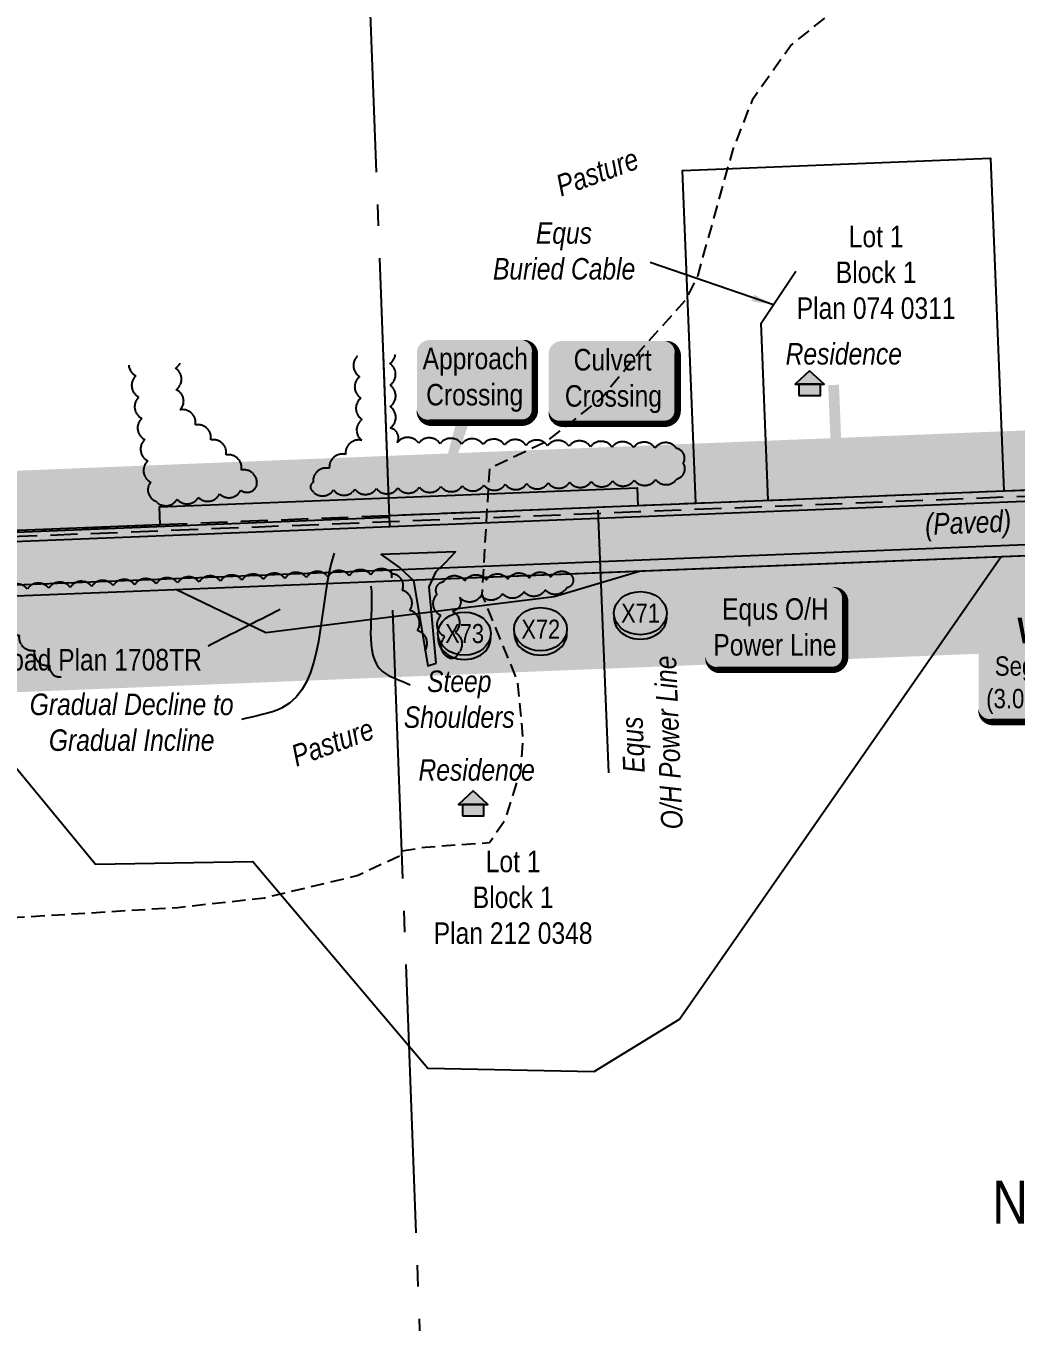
# Model space of a CAD drawing. Extents: x 670596 to 687743, y 5824540 to 5836613.
# Drawn here: x 684029 to 684490, y 5835305 to 5835908 of the extents above; entities that cross this region are included whole.
import ezdxf
from ezdxf.enums import TextEntityAlignment as Align

# ---------------------------------------------------------------- set-up
doc = ezdxf.new("R2010")
doc.units = 0
doc.header["$LTSCALE"] = 5
for name, pattern in [('0', [1, 1, 0]), ('foc-FLOWLINE', [3.75, 2.5, -1.25]), ('foc-QUARTERLINE', [33, 25, -3, 2, -3]), ('UG_PIPE', [1.875, 1.25, -0.625])]:
    doc.linetypes.add(name, pattern=pattern)
for name, color, linetype in [('AS-CABLE', 224, 'foc-CABLE'), ('AS-PIPE-UG', 44, 'UG_PIPE'), ('AS-POWER', 104, 'foc-POWER'), ('AS-POWER-T', 104, 'Continuous'), ('AS-RESIDENCE', 14, 'Continuous'), ('AS-ROADS', 254, 'Continuous'), ('AS-TELEPHONE', 224, 'foc-TEL'), ('C-FLOWLINE', 13, 'foc-FLOWLINE'), ('C-SYMBOL', 7, 'Continuous'), ('CG-NOTES', 7, 'Continuous'), ('L-SEC', 7, 'Continuous'), ('L-SECQ', 8, 'foc-QUARTERLINE'), ('L-TITLEDB', 4, 'Continuous'), ('L-TITLEDB-T', 4, 'Continuous'), ('P-BUFFER-H 30m', 51, 'Continuous'), ('P-CROSSINGS', 250, 'Continuous'), ('T-BUSH', 110, '0')]:
    doc.layers.add(name, color=color, linetype=linetype)
doc.layers.add('P-PROPOSED-WL3', color=92, linetype='Continuous', true_color=0x00bd00)
doc.layers.add('T-TEXT', color=48, linetype='Continuous', lineweight=18)
doc.styles.add('175L', font='ARIALN.TTF', dxfattribs={"height": 20})
doc.styles.add('80', font='ARIALN.TTF', dxfattribs={"height": 10})
doc.styles.add('80CG', font='ARIALN.TTF', dxfattribs={"height": 10})
doc.styles.add('80LS', font='ARIALNI.TTF', dxfattribs={"height": 10})
doc.styles.add('BOLD', font='ARIALNB.TTF')
doc.styles.add('Crossing', font='ARIALN.TTF', dxfattribs={"height": 10})
doc.styles.add('foc-LtypeFont', font='ARIALN.TTF', dxfattribs={"height": 7.35})
doc.linetypes.add('foc-CABLE', pattern='A,2,-1,["C",foc-LtypeFont,S=0.2,R=0,X=-0.625,Y=-0.75],-1.24,8', length=12.24)
doc.linetypes.add('foc-POWER', pattern='A,6,-1,["P",foc-LtypeFont,S=0.2,R=0,X=-0.625,Y=-0.75],-1.24,4', length=12.24)
doc.linetypes.add('foc-TEL', pattern='A,2,-1,["T",foc-LtypeFont,S=0.2,R=0,X=-0.425,Y=-0.75],-1.24,8', length=12.24)
doc.linetypes.add('foc-TEL-NOLINE', pattern='A,0,-2,["T",foc-LtypeFont,S=0.2,R=0,X=-0.425,Y=-0.75],-10.24', length=12.24)
doc.dimstyles.new('Compass 5 000', dxfattribs={"dimscale": 5, "dimtxt": 9, "dimasz": 2, "dimexe": 0.2, "dimexo": 0.0625, "dimgap": 0.5, "dimtad": 0, "dimtih": 1, "dimtoh": 1, "dimzin": 0, "dimdsep": 46, "dimtxsty": '80CG', "dimcen": 0.1, "dimse1": 1, "dimse2": 1, "dimclrd": 256, "dimclrt": 256, "dimaunit": 1, "dimadec": 4, "dimazin": 0, "dimtfac": 0.06, "dimtofl": 0, "dimtmove": 0, "dimatfit": 1, "dimfxl": 0.2, "dimtolj": 1, "dimtzin": 0, "dimlwd": -1, "dimarcsym": 0})

# ---------------------------------------------------------------- blocks, each defined once
blk = doc.blocks.new('res_occ')
for points in [[(0.1, 0.89), (-1.26, -0.37), (1.46, -0.37)], [(-0.9, -1.43), (1.1, -1.43), (1.1, -0.37), (-0.9, -0.37)]]:
    blk.add_hatch(color=14).paths.add_polyline_path(points)
at = {"color": 14}
for points in [[(0.1, 0.89), (-1.26, -0.37), (1.46, -0.37)], [(-0.9, -1.43), (1.1, -1.43), (1.1, -0.37), (-0.9, -0.37)]]:
    blk.add_lwpolyline(points, close=True, dxfattribs=at)
blk = doc.blocks.new('*U874')
h = blk.add_hatch(color=59)
edge = h.paths.add_edge_path()
edge.add_line((-21.5, -20), (21.5, -20))
edge.add_arc((21.5, -14), 6, 270, 360)
edge.add_line((27.5, -14), (27.5, 12.5))
edge.add_arc((21.5, 12.5), 6, 0, 90)
edge.add_line((21.5, 18.5), (-21.5, 18.5))
edge.add_arc((-21.5, 12.5), 6, 90, 180)
edge.add_line((-27.5, 12.5), (-27.5, -14))
edge.add_arc((-21.5, -14), 6, 180, 270)
at = {"color": 1, "flags": 128}
blk.add_lwpolyline([(-21.5, -20, 3, 3, 0), (21.5, -20, 3, 3, 0.414214), (27.5, -14, 3, 3, 0), (27.5, 12.5, 3, 0, 0.414214), (21.5, 18.5, 0, 0, 0), (-21.5, 18.5, 0, 0, 0.414214), (-27.5, 12.5, 0, 0, 0), (-27.5, -14, 0, 3, 0.414214)], format="xyseb", close=True, dxfattribs=at)
blk.add_lwpolyline([(-26.51, -85.23, 0, 7.5, 0), (0, 0, 0, 0, 0)], format="xyseb", dxfattribs=at)
at = {"color": 1, "style": '80'}
blk.add_attdef('ENTER_TEXT_001', (-36.68, -4.99), '', height=10, dxfattribs=at)
blk = doc.blocks.new('*U487')
h = blk.add_hatch(color=254)
edge = h.paths.add_edge_path()
edge.add_line((-24, -20), (24, -20))
edge.add_arc((24, -14), 6, 270, 360)
edge.add_line((30, -14), (30, 12.5))
edge.add_arc((24, 12.5), 6, 0, 90)
edge.add_line((24, 18.5), (-24, 18.5))
edge.add_arc((-24, 12.5), 6, 90, 180)
edge.add_line((-30, 12.5), (-30, -14))
edge.add_arc((-24, -14), 6, 180, 270)
at = {"color": 160, "flags": 128}
blk.add_lwpolyline([(-24, -20, 3, 3, 0), (24, -20, 3, 3, 0.414214), (30, -14, 3, 3, 0), (30, 12.5, 3, 0, 0.414214), (24, 18.5, 0, 0, 0), (-24, 18.5, 0, 0, 0.414214), (-30, 12.5, 0, 0, 0), (-30, -14, 0, 3, 0.414214)], format="xyseb", close=True, dxfattribs=at)
at = {"color": 160, "style": '80'}
blk.add_attdef('ENTER_TEXT_001', (-26.85, -4.92), '', height=10, dxfattribs=at)
blk = doc.blocks.new('*U586')
h = blk.add_hatch(color=254)
edge = h.paths.add_edge_path()
edge.add_line((-26.5, -34.36), (26.5, -34.36))
edge.add_arc((26.5, -28.36), 6, 270, 360)
edge.add_line((32.5, -28.36), (32.5, 12.5))
edge.add_arc((26.5, 12.5), 6, 0, 90)
edge.add_line((26.5, 18.5), (-26.5, 18.5))
edge.add_arc((-26.5, 12.5), 6, 90, 180)
edge.add_line((-32.5, 12.5), (-32.5, -28.36))
edge.add_arc((-26.5, -28.36), 6, 180, 270)
at = {"layer": 'P-PROPOSED-WL3', "flags": 128}
blk.add_lwpolyline([(-9.75, 49.58, 0, 7.5, 0), (0, 0, 0, 0, 0)], format="xyseb", dxfattribs=at)
blk.add_lwpolyline([(-26.5, -34.36, 3, 3, 0), (26.5, -34.36, 3, 3, 0.414214), (32.5, -28.36, 3, 3, 0), (32.5, 12.5, 3, 0, 0.414214), (26.5, 18.5, 0, 0, 0), (-26.5, 18.5, 0, 0, 0.414214), (-32.5, 12.5, 0, 0, 0), (-32.5, -28.36, 0, 3, 0.414214)], format="xyseb", close=True, dxfattribs=at)
at = {"layer": 'P-PROPOSED-WL3'}
for tag, p, height, style in [('TEMP_AREA_W1_001', (-9.21, 2.24), 12, 'BOLD'), ('ENTER_TEXT_001', (-30.66, -12.78), 9, '80')]:
    blk.add_attdef(tag, p, '', height=height, dxfattribs=dict(at, style=style))
blk = doc.blocks.new('xing2')
h = blk.add_hatch(color=50)
h.dxf.hatch_style = 1
edge = h.paths.add_edge_path()
edge.add_ellipse((0, 0), major_axis=(-12.5, 0), ratio=0.816297, start_angle=0, end_angle=360)
h = blk.add_hatch(color=250)
h.dxf.hatch_style = 1
edge = h.paths.add_edge_path()
edge.add_ellipse((0, -2.05), major_axis=(-12.5, 0), ratio=0.816297, start_angle=0, end_angle=180)
edge.add_line((12.5, -2.05), (12.5, 0))
edge.add_ellipse((0, 0), major_axis=(-12.5, 0), ratio=0.816297, start_angle=0, end_angle=180, ccw=False)
edge.add_line((-12.5, 0), (-12.5, -2.05))
at = {"color": 250}
blk.add_ellipse((0, 0), major_axis=(-12.5, 0), ratio=0.816297, dxfattribs=at)
blk.add_ellipse((0, -2.05), major_axis=(-12.5, 0), ratio=0.816297, start_param=0, end_param=3.141593, dxfattribs=at)
at = {"color": 250, "style": 'Crossing'}
blk.add_attdef('CROSSING', text='', height=9, dxfattribs=at).set_placement((0.09, 0.02), align=Align.MIDDLE_CENTER)
at = {"color": 250, "style": 'Crossing', "flags": 1}
for tag, p in [('OWNER', (0.09, -12.49)), ('DESCRIPTION', (0.09, -25.77)), ('LOCATION', (0.09, -39.3)), ('DWG_REF', (0.09, -52.84))]:
    blk.add_attdef(tag, text='', height=9, dxfattribs=at).set_placement(p, align=Align.MIDDLE_CENTER)
blk = doc.blocks.new('*U588')
h = blk.add_hatch(color=255)
edge = h.paths.add_edge_path()
edge.add_line((-26.5, -20), (26.5, -20))
edge.add_arc((26.5, -14), 6, 270, 360)
edge.add_line((32.5, -14), (32.5, 12.5))
edge.add_arc((26.5, 12.5), 6, 0, 90)
edge.add_line((26.5, 18.5), (-26.5, 18.5))
edge.add_arc((-26.5, 12.5), 6, 90, 180)
edge.add_line((-32.5, 12.5), (-32.5, -14))
edge.add_arc((-26.5, -14), 6, 180, 270)
at = {"color": 104, "flags": 128}
blk.add_lwpolyline([(-81.18, 32.26, 0, 7.5, 0), (0, 0, 0, 0, 0)], format="xyseb", dxfattribs=at)
blk.add_lwpolyline([(-26.5, -20, 3, 3, 0), (26.5, -20, 3, 3, 0.414214), (32.5, -14, 3, 3, 0), (32.5, 12.5, 3, 0, 0.414214), (26.5, 18.5, 0, 0, 0), (-26.5, 18.5, 0, 0, 0.414214), (-32.5, 12.5, 0, 0, 0), (-32.5, -14, 0, 3, 0.414214)], format="xyseb", close=True, dxfattribs=at)
at = {"color": 104, "style": '80'}
blk.add_attdef('ENTER_TEXT_001', (-26.85, -4.92), '', height=10, dxfattribs=at)

msp = doc.modelspace()

# ---------------------------------------------------------------- hatches: boundary and pattern name
at = {"layer": 'AS-ROADS'}
h = msp.add_hatch(color=256, dxfattribs=at)
h.dxf.hatch_style = 1
h.paths.add_polyline_path([(684220.273, 5835611.893), (684217.006, 5835647.398), (684220.168, 5835654.667), (684224.596, 5835658.776), (684229.234, 5835663.728), (684194.602, 5835662.494), (684203.346, 5835656.282), (684209.667, 5835650.386), (684216.373, 5835610.629)])
at = {"layer": 'P-BUFFER-H 30m'}
h = msp.add_hatch(color=256, dxfattribs=at)
h.dxf.hatch_style = 1
edge = h.paths.add_edge_path()
edge.add_line((677190.88, 5826034.364), (676987.84, 5826027.225))
edge.add_line((676987.84, 5826027.225), (676988.351, 5826011.208))
edge.add_arc((676938.382, 5826009.615), 49.994, -120.521047, 1.826075, ccw=False)
edge.add_line((676912.993, 5825966.548), (676909.934, 5825968.352))
edge.add_arc((676935.324, 5826011.418), 49.994, 181.826075, 239.478953, ccw=False)
edge.add_line((676885.355, 5826009.825), (676883.222, 5826076.736))
edge.add_arc((676933.19, 5826078.329), 49.994, 92.013805, 181.826075, ccw=False)
edge.add_line((676931.434, 5826128.292), (677186.782, 5826137.271))
edge.add_line((677186.782, 5826137.271), (677172.574, 5826493.957))
edge.add_arc((677222.529, 5826495.947), 49.994, 182.217236, 182.280935, ccw=False)
edge.add_line((677172.572, 5826494.013), (677161.576, 5826778.028))
edge.add_arc((677211.532, 5826779.962), 49.994, 133.32201, 182.217236, ccw=False)
edge.add_line((677177.232, 5826816.333), (677158.55, 5827298.559))
edge.add_line((677158.55, 5827298.559), (677123.328, 5828102.041))
edge.add_line((677123.328, 5828102.041), (677088.029, 5828904.381))
edge.add_arc((677137.974, 5828906.578), 49.994, 92.094528, 182.519115, ccw=False)
edge.add_line((677136.147, 5828956.539), (677941.688, 5828985.999))
edge.add_line((677941.688, 5828985.999), (678795.39, 5829017.43))
edge.add_arc((678838.014, 5828991.303), 49.994, 92.178655, 148.493114, ccw=False)
edge.add_line((678836.113, 5829041.261), (679095.94, 5829051.145))
edge.add_line((679095.94, 5829051.145), (679103.038, 5829053.867))
edge.add_arc((679120.935, 5829007.187), 49.994, 92.18666, 110.977343, ccw=False)
edge.add_line((679119.028, 5829057.144), (679561.069, 5829074.022))
edge.add_arc((679566.877, 5829024.367), 49.994, 92.195397, 96.67124, ccw=False)
edge.add_line((679564.962, 5829074.324), (680316.807, 5829103.147))
edge.add_line((680316.807, 5829103.147), (680289.029, 5829852.071))
edge.add_line((680289.029, 5829852.071), (680264.054, 5830522.758))
edge.add_arc((680314.013, 5830524.619), 49.994, 133.258056, 182.132573, ccw=False)
edge.add_line((680279.753, 5830561.028), (680276.196, 5830656.553))
edge.add_line((680276.196, 5830656.553), (680246.213, 5831460.206))
edge.add_line((680246.213, 5831460.206), (680215.351, 5832284.366))
edge.add_arc((680265.309, 5832286.237), 49.994, 92.148626, 182.144523, ccw=False)
edge.add_line((680263.435, 5832336.196), (681068.877, 5832366.415))
edge.add_line((681068.877, 5832366.415), (681821.401, 5832394.716))
edge.add_line((681821.401, 5832394.716), (681805.598, 5832816.244))
edge.add_arc((681855.557, 5832818.117), 49.994, 143.113192, 182.146882, ccw=False)
edge.add_line((681815.571, 5832848.125), (681834.732, 5832873.657))
edge.add_arc((681874.718, 5832843.649), 49.994, 2.145927, 143.113192, ccw=False)
edge.add_line((681924.677, 5832845.521), (681941.401, 5832399.193))
edge.add_line((681941.401, 5832399.193), (682694.705, 5832426.985))
edge.add_line((682694.705, 5832426.985), (683448.059, 5832454.84))
edge.add_line((683448.059, 5832454.84), (683412.219, 5833411.237))
edge.add_arc((683462.178, 5833413.109), 49.994, 133.562272, 182.146115, ccw=False)
edge.add_line((683427.725, 5833449.336), (683406.047, 5834013.774))
edge.add_line((683406.047, 5834013.774), (683375.916, 5834817.728))
edge.add_line((683375.916, 5834817.728), (683345.977, 5835624.47))
edge.add_arc((683395.936, 5835626.324), 49.994, 92.287428, 182.125311, ccw=False)
edge.add_line((683393.941, 5835676.278), (684197.29, 5835708.367))
edge.add_line((684197.29, 5835708.367), (684908.467, 5835736.78))
edge.add_line((684908.467, 5835736.78), (684942.361, 5835811.073))
edge.add_arc((684987.845, 5835790.323), 49.994, 65.131456, 155.476492, ccw=False)
edge.add_line((685008.869, 5835835.681), (685028.667, 5835826.504))
edge.add_arc((685007.643, 5835781.146), 49.994, -16.068914, 65.131456, ccw=False)
edge.add_line((685055.684, 5835767.308), (685044.658, 5835729.031))
edge.add_line((685044.658, 5835729.031), (685314.688, 5835739.386))
edge.add_arc((685316.604, 5835689.429), 49.994, 34.222356, 92.196177, ccw=False)
edge.add_line((685357.942, 5835717.546), (685598.018, 5835364.582))
edge.add_line((685598.018, 5835364.582), (685834.75, 5835370.452))
edge.add_arc((685835.99, 5835320.474), 49.994, 2.198313, 91.420588, ccw=False)
edge.add_line((685885.947, 5835322.392), (685911.192, 5834664.749))
edge.add_line((685911.192, 5834664.749), (686635.77, 5834691.532))
edge.add_line((686635.77, 5834691.532), (686625.993, 5834943.667))
edge.add_line((686625.993, 5834943.667), (686625.603, 5834953.705))
edge.add_arc((686675.56, 5834955.642), 49.994, 92.288875, 182.220798, ccw=False)
edge.add_line((686673.563, 5835005.596), (687058.366, 5835020.976))
edge.add_arc((687098.555, 5834991.24), 49.994, 92.512715, 143.501535, ccw=False)
edge.add_line((687096.363, 5835041.186), (687099.36, 5835041.317))
edge.add_arc((687101.551, 5834991.372), 49.994, 2.512715, 92.512715, ccw=False)
edge.add_line((687151.497, 5834993.563), (687152.446, 5834971.929))
edge.add_arc((687102.501, 5834969.737), 49.994, -87.487492, 2.512715, ccw=False)
edge.add_line((687104.692, 5834919.791), (687096.429, 5834919.429))
edge.add_arc((687094.238, 5834969.375), 49.994, 272.288873, 272.512507, ccw=False)
edge.add_line((687096.234, 5834919.421), (686730.564, 5834904.805))
edge.add_line((686730.564, 5834904.805), (686741.01, 5834635.46))
edge.add_arc((686691.053, 5834633.523), 49.994, -87.779202, 2.220798, ccw=False)
edge.add_line((686692.991, 5834583.567), (686662.171, 5834582.372))
edge.add_arc((686660.234, 5834632.328), 49.994, 247.182957, 272.220798, ccw=False)
edge.add_line((686640.846, 5834586.246), (686635.568, 5834588.467))
edge.add_line((686635.568, 5834588.467), (685862.114, 5834559.877))
edge.add_arc((685860.267, 5834609.837), 49.994, 182.198313, 272.116949, ccw=False)
edge.add_line((685810.31, 5834607.919), (685785.041, 5835266.201))
edge.add_line((685785.041, 5835266.201), (685571.688, 5835260.91))
edge.add_arc((685570.449, 5835310.888), 49.994, 214.222356, 271.420588, ccw=False)
edge.add_line((685529.111, 5835282.771), (685289.298, 5835635.35))
edge.add_line((685289.298, 5835635.35), (685002.226, 5835624.341))
edge.add_line((685002.226, 5835624.341), (684975.431, 5835623.27))
edge.add_arc((684973.435, 5835673.224), 49.994, 229.837958, 272.287782, ccw=False)
edge.add_line((684941.192, 5835635.018), (684201.401, 5835605.462))
edge.add_line((684201.401, 5835605.462), (683450.853, 5835575.482))
edge.add_line((683450.853, 5835575.482), (683478.831, 5834821.566))
edge.add_line((683478.831, 5834821.566), (683508.96, 5834017.677))
edge.add_line((683508.96, 5834017.677), (683532.192, 5833412.794))
edge.add_arc((683482.235, 5833410.876), 49.994, -46.495355, 2.199485, ccw=False)
edge.add_line((683516.651, 5833374.614), (683552.96, 5832405.714))
edge.add_arc((683503.001, 5832403.842), 49.994, -87.882475, 2.146115, ccw=False)
edge.add_line((683504.848, 5832353.882), (682698.506, 5832324.068))
edge.add_line((682698.506, 5832324.068), (681892.271, 5832294.323))
edge.add_arc((681890.428, 5832344.283), 49.994, 264.056445, 272.112898, ccw=False)
edge.add_arc((681876.342, 5832343.751), 49.994, 272.153947, 280.265865, ccw=False)
edge.add_line((681878.221, 5832293.793), (681072.743, 5832263.5))
edge.add_line((681072.743, 5832263.5), (680320.249, 5832235.268))
edge.add_line((680320.249, 5832235.268), (680349.128, 5831464.053))
edge.add_line((680349.128, 5831464.053), (680379.111, 5830660.389))
edge.add_line((680379.111, 5830660.389), (680384.182, 5830524.23))
edge.add_arc((680334.223, 5830522.37), 49.994, -46.742123, 2.132739, ccw=False)
edge.add_line((680368.483, 5830485.96), (680391.945, 5829855.896))
edge.add_line((680391.945, 5829855.896), (680421.685, 5829054.073))
edge.add_arc((680371.726, 5829052.22), 49.994, -87.804603, 2.124156, ccw=False)
edge.add_line((680373.641, 5829002.263), (679575.799, 5828971.677))
edge.add_arc((679569.977, 5829021.331), 49.994, 272.18666, 276.686638, ccw=False)
edge.add_line((679571.885, 5828971.373), (679131.72, 5828954.566))
edge.add_line((679131.72, 5828954.566), (679124.618, 5828951.844))
edge.add_arc((679106.72, 5828998.524), 49.994, 272.178655, 290.977343, ccw=False)
edge.add_line((679108.621, 5828948.566), (678884.632, 5828940.045))
edge.add_arc((678841.974, 5828966.116), 49.994, 272.108492, 328.568358, ccw=False)
edge.add_line((678843.813, 5828916.156), (677945.465, 5828883.082))
edge.add_line((677945.465, 5828883.082), (677193.263, 5828855.571))
edge.add_line((677193.263, 5828855.571), (677226.216, 5828106.56))
edge.add_line((677226.216, 5828106.56), (677261.444, 5827302.934))
edge.add_arc((677211.498, 5827300.745), 49.994, 2.218614, 2.510029, ccw=False)
edge.add_line((677261.454, 5827302.68), (677281.716, 5826779.679))
edge.add_arc((677231.76, 5826777.743), 49.994, -46.679478, 2.218614, ccw=False)
edge.add_line((677266.06, 5826741.371), (677275.481, 5826498.026))
edge.add_line((677275.481, 5826498.026), (677306.827, 5825711.068))
edge.add_line((677306.827, 5825711.068), (677315.471, 5825699.601))
edge.add_arc((677275.552, 5825669.505), 49.994, 1.988412, 37.013358, ccw=False)
edge.add_line((677325.515, 5825671.239), (677327.417, 5825616.478))
edge.add_arc((677277.453, 5825614.743), 49.994, -88.099944, 1.988412, ccw=False)
edge.add_line((677279.111, 5825564.777), (677258.016, 5825564.077))
edge.add_arc((677256.359, 5825614.043), 49.994, 181.98998, 271.900056, ccw=False)
edge.add_line((677206.395, 5825612.307), (677206.156, 5825619.185))
edge.add_line((677206.156, 5825619.185), (676448.534, 5825593.112))
edge.add_line((676448.534, 5825593.112), (675621.606, 5825565.447))
edge.add_line((675621.606, 5825565.447), (674813.811, 5825535.401))
edge.add_line((674813.811, 5825535.401), (674006.072, 5825504.83))
edge.add_line((674006.072, 5825504.83), (673985.967, 5825504.069))
edge.add_arc((673984.076, 5825554.027), 49.994, 271.847905, 272.16748, ccw=False)
edge.add_line((673985.688, 5825504.06), (673184.703, 5825478.217))
edge.add_line((673184.703, 5825478.217), (672384.069, 5825452.353))
edge.add_line((672384.069, 5825452.353), (672364.028, 5825451.705))
edge.add_line((672364.028, 5825451.705), (671562.255, 5825423.567))
edge.add_line((671562.255, 5825423.567), (671405.716, 5825418.102))
edge.add_line((671405.716, 5825418.102), (671360.474, 5825352.878))
edge.add_line((671360.474, 5825352.878), (671368.43, 5825306.565))
edge.add_line((671368.43, 5825306.565), (671377.864, 5825268.225))
edge.add_line((671377.864, 5825268.225), (671395.798, 5825272.31))
edge.add_arc((671406.901, 5825223.564), 49.994, 6.188841, 102.831332, ccw=False)
edge.add_line((671456.604, 5825228.954), (671457.842, 5825217.538))
edge.add_line((671457.842, 5825217.538), (671465.055, 5825159.957))
edge.add_line((671465.055, 5825159.957), (671491.712, 5825126.618))
edge.add_arc((671452.666, 5825095.397), 49.994, 1.309193, 38.645258, ccw=False)
edge.add_line((671502.646, 5825096.54), (671503.523, 5825058.17))
edge.add_arc((671453.542, 5825057.028), 49.994, -32.601957, 1.309193, ccw=False)
edge.add_line((671495.659, 5825030.091), (671398.31, 5824877.882))
edge.add_arc((671356.193, 5824904.819), 49.994, 193.727388, 327.398043, ccw=False)
edge.add_arc((671355.09, 5824908.662), 49.994, 147.398016, 198.310676, ccw=False)
edge.add_line((671312.974, 5824935.599), (671400.193, 5825071.97))
edge.add_line((671400.193, 5825071.97), (671400.095, 5825076.287))
edge.add_line((671400.095, 5825076.287), (671375.283, 5825107.317))
edge.add_arc((671414.33, 5825138.538), 49.994, 187.140394, 218.645258, ccw=False)
edge.add_line((671364.724, 5825132.324), (671361.401, 5825158.85))
edge.add_line((671361.401, 5825158.85), (671349.952, 5825156.242))
edge.add_arc((671338.849, 5825204.987), 49.994, 193.822991, 282.831332, ccw=False)
edge.add_line((671290.303, 5825193.043), (671268.001, 5825283.686))
edge.add_arc((671319.46, 5825296.347), 52.994, 189.747991, 193.822991, ccw=False)
edge.add_line((671267.231, 5825287.374), (671255.511, 5825355.596))
edge.add_arc((671307.74, 5825364.568), 52.994, 145.253591, 189.747991, ccw=False)
edge.add_line((671264.195, 5825394.772), (671336.235, 5825498.63))
edge.add_arc((671377.314, 5825470.137), 49.994, 91.999391, 145.253591, ccw=False)
edge.add_line((671375.57, 5825520.1), (671558.652, 5825526.492))
edge.add_line((671558.652, 5825526.492), (672360.486, 5825554.632))
edge.add_arc((672362.239, 5825504.669), 49.994, 91.85035, 92.009966, ccw=False)
edge.add_line((672360.625, 5825554.636), (672380.743, 5825555.286))
edge.add_line((672380.743, 5825555.286), (673181.379, 5825581.151))
edge.add_line((673181.379, 5825581.151), (673982.227, 5825606.989))
edge.add_line((673982.227, 5825606.989), (674002.177, 5825607.744))
edge.add_line((674002.177, 5825607.744), (674809.949, 5825638.317))
edge.add_line((674809.949, 5825638.317), (675617.882, 5825668.367))
edge.add_arc((675619.741, 5825618.408), 49.994, 91.916118, 92.130078, ccw=False)
edge.add_line((675618.069, 5825668.374), (676445.042, 5825696.04))
edge.add_line((676445.042, 5825696.04), (677203.317, 5825722.136))
edge.add_line((677203.317, 5825722.136), (677190.88, 5826034.364))
at = {"layer": 'P-PROPOSED-WL3', "linetype": 'Continuous'}
h = msp.add_hatch(color=256, dxfattribs=at)
h.dxf.hatch_style = 1
h.paths.add_polyline_path([(684953.966, 5835716.064), (684951.087, 5835709.752), (684949.028, 5835688.366), (684199.285, 5835658.413), (683395.936, 5835626.324), (683396.239, 5835618.158), (683399.237, 5835618.269), (683399.045, 5835623.446), (684199.405, 5835655.416), (684951.763, 5835685.474), (684954.024, 5835708.964), (684957.325, 5835716.198)])

# ---------------------------------------------------------------- linework, layer by layer
at = {"layer": 'AS-CABLE', "flags": 128}
msp.add_lwpolyline([(684374.65, 5835687.733), (684371.443, 5835770.092), (684387.657, 5835794.4)], dxfattribs=at)
at = {"layer": 'AS-PIPE-UG', "flags": 128}
for points in [[(684204.29, 5835524.537), (684215.101, 5835526.366), (684245.053, 5835528.442), (684252.429, 5835539.268), (684259.554, 5835561.591), (684260.704, 5835576.792), (684258.154, 5835603.53), (684241.657, 5835643.852), (684245.144, 5835702.676), (684271.79, 5835715.247), (684296.906, 5835734.935), (684315.374, 5835757.576), (684336.618, 5835781.109), (684342.085, 5835792.528), (684358.393, 5835850.947), (684367.712, 5835874.654), (684385.078, 5835899.207), (684405.761, 5835915.837), (684420.384, 5835939.558), (684509.727, 5836044.342), (684533.174, 5836127.251), (684540.3, 5836159.809), (684836.741, 5836499.924), (684842.956, 5836511.571), (684832.296, 5836542.649), (684844.192, 5836582.73), (684822.059, 5836606.177)], [(683395.892, 5835449.575), (683838.389, 5835482.201), (684099.937, 5835498.292), (684140.302, 5835502.77), (684183.512, 5835513.138), (684204.351, 5835522.912)]]:
    msp.add_lwpolyline(points, dxfattribs=at)
at = {"layer": 'AS-POWER', "flags": 128}
for points in [[(684314.095, 5835685.314), (684894.548, 5835708.503), (684902.065, 5835713.99), (684998.636, 5835717.849)], [(684198.457, 5835680.695), (684314.095, 5835685.314)], [(683479.478, 5835650.987), (684198.486, 5835679.927)], [(684300.523, 5835560.885), (684295.642, 5835683.076)]]:
    msp.add_lwpolyline(points, dxfattribs=at)
at = {"layer": 'AS-ROADS', "const_width": 5, "flags": 128}
msp.add_lwpolyline([(684407.927, 5835672.594), (684405.177, 5835741.422)], dxfattribs=at)
at = {"layer": 'AS-ROADS', "flags": 128}
msp.add_lwpolyline([(683278.906, 5835627.559, 7.999, 7.999, 0), (684199.07, 5835664.395, 7.999, 7.999, 0), (684945.811, 5835693.709, 0, 0, 0)], format="xyseb", dxfattribs=at)
msp.add_lwpolyline([(684220.273, 5835611.893), (684217.006, 5835647.398), (684220.168, 5835654.667), (684224.596, 5835658.776), (684229.234, 5835663.728), (684194.602, 5835662.494), (684203.346, 5835656.282), (684209.667, 5835650.386), (684216.373, 5835610.629)], close=True, dxfattribs=at)
at = {"layer": 'AS-TELEPHONE', "linetype": 'foc-TEL-NOLINE', "flags": 128}
for points in [[(684199.598, 5835650.238), (684298.027, 5835654.17), (684883.46, 5835677.559), (684999.974, 5835682.214)], [(683399.237, 5835618.269), (684199.598, 5835650.238)]]:
    msp.add_lwpolyline(points, dxfattribs=at)
at = {"layer": 'C-FLOWLINE', "flags": 128}
for points in [[(683395.317, 5835723.071), (683398.098, 5835648.725), (683602.517, 5835656.891), (683605.515, 5835657.01), (684091.803, 5835676.435), (684314.095, 5835685.314), (684858.453, 5835707.062), (684860.259, 5835708.38), (684903.277, 5835739.779), (684915.136, 5835723.531), (684902.064, 5835713.99), (684977.546, 5835717.006), (684971.703, 5835706.71), (684956.942, 5835680.692), (684953.966, 5835675.448), (684974.324, 5835676.262)], [(684973.435, 5835673.224), (684948.695, 5835672.236), (684954.333, 5835682.173), (684969.094, 5835708.19), (684972.274, 5835713.793), (684892.33, 5835710.599), (684910.945, 5835724.185), (684902.623, 5835735.587), (684862.027, 5835705.957), (684859.485, 5835704.101), (684314.215, 5835682.317), (684091.923, 5835673.438), (683605.634, 5835654.013), (683602.637, 5835653.893), (683395.213, 5835645.608), (683392.32, 5835722.95)]]:
    msp.add_lwpolyline(points, dxfattribs=at)
at = {"layer": 'L-SEC', "flags": 128}
for points in [[(684198.651, 5835675.517), (684999.025, 5835707.492)], [(684199.405, 5835655.416), (684999.78, 5835687.392)], [(683398.292, 5835643.547), (684198.651, 5835675.517)], [(683399.042, 5835623.446), (684199.405, 5835655.416)]]:
    msp.add_lwpolyline(points, dxfattribs=at)
at = {"layer": 'L-SECQ', "flags": 128}
for points in [[(684198.651, 5835675.517), (684169.976, 5836439.859)], [(684198.651, 5835675.517), (684195.657, 5835755.334)], [(684229.386, 5834852.148), (684199.405, 5835655.416)]]:
    msp.add_lwpolyline(points, dxfattribs=at)
at = {"layer": 'L-TITLEDB', "flags": 128}
for points in [[(684341.07, 5835686.392), (684334.886, 5835841.244), (684478.249, 5835846.97), (684484.433, 5835692.118)], [(684314.095, 5835685.314), (684894.548, 5835708.503), (684902.065, 5835713.99), (684998.636, 5835717.849)], [(684198.148, 5835688.917), (684198.15, 5835688.917), (684313.766, 5835693.536), (684314.095, 5835685.314), (684341.07, 5835686.392)], [(683398.098, 5835648.725), (684091.803, 5835676.435), (684091.472, 5835684.656), (684198.148, 5835688.917)], [(684199.598, 5835650.238), (684999.974, 5835682.214)], [(684333.396, 5835446.259), (684483.114, 5835661.564)], [(684200.22, 5835633.583), (684275.075, 5835642.911), (684315.312, 5835654.86)], [(683399.237, 5835618.269), (684199.598, 5835650.238)], [(684099.355, 5835646.234), (684140.956, 5835626.198), (684200.22, 5835633.583)], [(683960.928, 5835640.689), (684061.667, 5835518.419), (684134.948, 5835519.713), (684207.677, 5835433.788)], [(684207.677, 5835433.788), (684216.385, 5835423.5), (684293.761, 5835421.883), (684333.396, 5835446.259)]]:
    msp.add_lwpolyline(points, dxfattribs=at)
at = {"layer": 'T-BUSH', "flags": 128}
for points in [[(684183.55, 5835754.846, 0.4891924), (684184.599, 5835745.267, 0.5205671), (684185.19, 5835735.285, 0.5205671), (684185.78, 5835725.304, 0.5205671), (684185.643, 5835715.629, 0.5205671), (684178.082, 5835709.086, 0.5205671), (684170.521, 5835702.543, 0.5205671), (684162.96, 5835696, 0.5205671), (684162.456, 5835692.219, 0.5205671), (684172.45, 5835692.546, 0.5205671), (684182.443, 5835692.872, 0.5205671), (684192.437, 5835693.199, 0.5205671), (684202.43, 5835693.525, 0.5205671), (684212.424, 5835693.852, 0.5205671), (684222.417, 5835694.178, 0.5205671), (684232.411, 5835694.505, 0.5205671), (684242.404, 5835694.831, 0.5205671), (684252.398, 5835695.158, 0.5205671), (684262.391, 5835695.484, 0.5205671), (684272.385, 5835695.811, 0.5205671), (684282.378, 5835696.137, 0.5205671), (684292.372, 5835696.464, 0.5205671), (684302.365, 5835696.79, 0.5205671), (684312.359, 5835697.117, 0.5205671), (684322.352, 5835697.444, 0.5205671), (684332.345, 5835697.77, 0.5205671), (684335.23, 5835704.977, 0.5205671), (684332.05, 5835711.859, 0.5205671), (684322.053, 5835712.059, 0.5205671), (684312.057, 5835712.258, 0.5205671), (684302.06, 5835712.457, 0.5205671), (684292.063, 5835712.657, 0.5205671), (684282.066, 5835712.856, 0.5205671), (684272.069, 5835713.055, 0.5205671), (684262.072, 5835713.255, 0.5205671), (684252.076, 5835713.454, 0.5205671), (684242.079, 5835713.653, 0.5205671), (684232.082, 5835713.853, 0.5205671), (684222.085, 5835714.052, 0.5205671), (684212.088, 5835714.251, 0.5205671), (684202.091, 5835714.451, 0.5205671), (684198.865, 5835721.318, 0.5205671), (684198.819, 5835731.317, 0.5205671), (684198.772, 5835741.315, 0.5205671), (684198.726, 5835751.314, 0.2116164), (684201.26, 5835755.56, 0.2116164)], [(684077.144, 5835750.556, 0.2580703), (684080.449, 5835745.66, 0.5205671), (684081.834, 5835735.758, 0.5205671), (684083.218, 5835725.855, 0.5205671), (684084.603, 5835715.953, 0.5205671), (684085.987, 5835706.05, 0.5205671), (684087.372, 5835696.148, 0.5205671), (684089.679, 5835687.399, 0.5205671), (684099.643, 5835688.229, 0.5205671), (684109.602, 5835689.101, 0.5205671), (684119.465, 5835690.744, 0.5205671), (684129.328, 5835692.387, 0.5205671), (684136.759, 5835694.797, 0.5205671), (684129.623, 5835701.801, 0.5205671), (684122.488, 5835708.805, 0.5205671), (684115.352, 5835715.81, 0.5205671), (684108.217, 5835722.814, 0.5205671), (684101.081, 5835729.818, 0.5205671), (684099.287, 5835739.164, 0.5205671), (684098.971, 5835749.158, 0.0911459), (684101.161, 5835751.524)], [(684214.977, 5835617.729, 0.5205671), (684211.462, 5835627.089, 0.5205671), (684207.947, 5835636.45, 0.5205671), (684204.431, 5835645.81, 0.5205671), (684199.773, 5835653.445, 0.5205671), (684189.783, 5835653.029, 0.5205671), (684179.792, 5835652.614, 0.5205671), (684169.802, 5835652.198, 0.5205671), (684159.812, 5835651.783, 0.5205671), (684149.822, 5835651.368, 0.5205671), (684139.832, 5835650.952, 0.5205671), (684129.842, 5835650.537, 0.5205671), (684119.851, 5835650.121, 0.5205671), (684109.861, 5835649.706, 0.5205671), (684099.871, 5835649.29, 0.5205671), (684089.881, 5835648.875, 0.5205671), (684079.891, 5835648.46, 0.5205671), (684069.901, 5835648.044, 0.5205671), (684059.91, 5835647.629, 0.5205671), (684049.92, 5835647.213, 0.5205671), (684039.93, 5835646.798, 0.5205671), (684029.94, 5835646.383, 0.5205671), (684019.95, 5835645.967, 0.5205671), (684009.959, 5835645.552, 0.5205671), (683999.969, 5835645.136, 0.5205671), (683989.979, 5835644.721, 0.5205671), (683979.989, 5835644.305, 0.5205671), (683982.115, 5835639.595, 0.5205671), (683992.114, 5835639.555, 0.5205671), (684002.112, 5835639.514, 0.5205671), (684011.934, 5835639.046, 0.5205671), (684019.047, 5835632.019, 0.5205671), (684026.161, 5835624.991, 0.5205671), (684033.274, 5835617.964, 0.5205671), (684040.387, 5835610.937, 0.5205671), (684045.766, 5835605.623, 0.5205671)]]:
    msp.add_lwpolyline(points, format="xyb", dxfattribs=at)
msp.add_lwpolyline([(684226.176, 5835614.435, -0.5205671), (684224.317, 5835624.26, -0.5205671), (684222.457, 5835634.084, -0.5205671), (684220.598, 5835643.909, -0.5205671), (684223.595, 5835649.874, -0.5205671), (684233.585, 5835650.283, -0.5205671), (684243.576, 5835650.691, -0.5205671), (684253.566, 5835651.099, -0.5205671), (684263.557, 5835651.508, -0.5205671), (684273.547, 5835651.916, -0.5205671), (684283.538, 5835652.325, -0.5205671), (684280.931, 5835646.956, -0.5205671), (684270.972, 5835646.065, -0.5205671), (684261.013, 5835645.175, -0.5205671), (684251.054, 5835644.285, -0.5205671), (684241.095, 5835643.394, -0.5205671), (684231.136, 5835642.504, -0.5205671), (684227.876, 5835636.15, -0.5205671), (684229.008, 5835626.215, -0.5205671), (684230.139, 5835616.281, -0.5205671)], format="xyb", close=True, dxfattribs=at)

# ---------------------------------------------------------------- block references
at = {"layer": 'AS-POWER-T'}
ref = msp.add_blockref('*U588', (684378.056, 5835628.797), dxfattribs=dict(at, xscale=0.9996990099999997, yscale=0.9996990099999997, zscale=0.9996990099999997))
ref.add_attrib('ENTER_TEXT_001', 'Equs O/H', (684353.255, 5835632.123), dxfattribs={"layer": '0', "color": 104, "height": 9.997, "style": '80'})
ref.add_attrib('ENTER_TEXT_002', 'Power Line', (684349.221, 5835615.461), dxfattribs={"layer": '0', "color": 104, "height": 9.997, "style": '80'})
at = {"layer": 'AS-RESIDENCE'}
for p, xscale, yscale, zscale in [((684393.512, 5835743.562), 4.999999999999989, 4.999999999999989, 0.1968503937007876), ((684236.981, 5835548.085), 4.999999999999993, 4.999999999999993, 0.1968503937007878)]:
    msp.add_blockref('res_occ', p, dxfattribs=dict(at, xscale=xscale, yscale=yscale, zscale=zscale))
at = {"layer": 'CG-NOTES'}
ref = msp.add_blockref('*U874', (684238.718, 5835743.818), dxfattribs=dict(at, xscale=0.9989580387917648, yscale=0.9989580387917648, zscale=0.9989580387917648))
ref.add_attrib('ENTER_TEXT_001', 'Approach', (684213.924, 5835748.708), dxfattribs={"layer": '0', "color": 1, "height": 9.9896, "style": '80'})
ref.add_attrib('ENTER_TEXT_002', 'Crossing', (684215.57, 5835731.882), dxfattribs={"layer": '0', "color": 1, "height": 9.9896, "style": '80'})
ref = msp.add_blockref('*U487', (684302.588, 5835743.331), dxfattribs=dict(at, xscale=1.000007000917121, yscale=1.000007000917121, zscale=1.000007000917121))
ref.add_attrib('ENTER_TEXT_001', 'Culvert', (684284.208, 5835748.134), dxfattribs={"layer": '0', "color": 160, "height": 10.0001, "style": '80'})
ref.add_attrib('ENTER_TEXT_002', 'Crossing', (684280.112, 5835731.29), dxfattribs={"layer": '0', "color": 160, "height": 10.0001, "style": '80'})
ref = msp.add_blockref('*U586', (684505.1, 5835618.901), dxfattribs=dict(at, xscale=0.999745016244001, yscale=0.999745016244001, zscale=0.999745016244001))
ref.add_attrib('TEMP_AREA_W1_001', 'WL4', (684490.734, 5835621.145), dxfattribs={"layer": 'P-PROPOSED-WL3', "height": 11.9969, "style": 'BOLD'})
ref.add_attrib('ENTER_TEXT_001', 'Segment 3', (684480.206, 5835606.109), dxfattribs={"layer": 'P-PROPOSED-WL3', "height": 8.9977, "style": '80'})
ref.add_attrib('ENTER_TEXT_002', '(3.0x1591.0)', (684476.186, 5835590.959), dxfattribs={"layer": 'P-PROPOSED-WL3', "height": 8.99771, "style": '80'})
at = {"layer": 'P-CROSSINGS', "xscale": 0.9841299212598432, "yscale": 0.9841299212598432, "zscale": 0.9841299212598432}
for p, values in [((684315.236, 5835635.214), {'CROSSING': 'X71'}), ((684233.364, 5835625.699), {'CROSSING': 'X73'}), ((684268.802, 5835627.734), {'CROSSING': 'X72'})]:
    msp.add_blockref('xing2', p, dxfattribs=at).add_auto_attribs(values)

# ---------------------------------------------------------------- texts
at = {"layer": 'AS-POWER', "insert": (684246.341, 5835817.115), "char_height": 10, "attachment_point": 1, "style": '175L'}
msp.add_mtext_dynamic_manual_height_columns('\\pi20.282;{\\fArial Narrow|b0|i1|c0|p34;Equs \\P\\pi0.32967;Buried Cable}', width=66.09591, gutter_width=100, heights=[0], dxfattribs=at)
at = {"layer": 'AS-POWER', "insert": (684308.992, 5835518.539), "char_height": 10, "attachment_point": 1, "rotation": 92.287347, "style": '175L'}
msp.add_mtext_dynamic_manual_height_columns('\\pi42.219;{\\fArial Narrow|b0|i1|c0|p34;Equs \\P\\pi15.224;O/H Power Line}', width=109.9704, gutter_width=100, heights=[0], dxfattribs=at)
at = {"layer": 'AS-RESIDENCE', "insert": (684382.859, 5835760.892), "char_height": 10, "attachment_point": 1, "style": '175L'}
msp.add_mtext_dynamic_manual_height_columns('{\\fArial Narrow|b0|i1|c0|p34;Residence}', width=18.19126, gutter_width=100, heights=[0], dxfattribs=at)
at = {"layer": 'C-SYMBOL', "color": 3, "style": '175L'}
msp.add_text('N.E.1/4 Sec. 19-42-2-W.5M.', height=20, dxfattribs=at).set_placement((684622.925, 5835345.199), align=Align.BOTTOM_CENTER)
at = {"layer": 'L-TITLEDB-T', "char_height": 10.00227, "attachment_point": 5, "style": '80CG'}
for s, insert in [('\\A1;Lot 1 \\PBlock 1 \\PPlan 074 0311', (684424.977, 5835793.728)), ('\\A1;Lot 1 \\PBlock 1 \\PPlan 212 0348', (684256.041, 5835502.925))]:
    msp.add_mtext(s, dxfattribs=dict(at, insert=insert))
at = {"layer": 'L-TITLEDB-T', "insert": (684062.458, 5835613.452), "char_height": 10.00227, "attachment_point": 5, "style": '80CG', "bg_fill": 1, "box_fill_scale": 1.2, "bg_fill_color": 51, "bg_fill_transparency": 0}
msp.add_mtext('\\A1;Road Plan 1708TR', dxfattribs=at)
at = {"layer": 'T-TEXT', "style": '80LS'}
for s, height, rotation, p in [('Pasture', 9.9988, 20, (684295.159, 5835840.412)), ('(Paved)', 10, 2.287439, (684467.764, 5835677.384)), ('Pasture', 9.9988, 20, (684172.006, 5835575.13))]:
    msp.add_text(s, height=height, rotation=rotation, dxfattribs=at).set_placement(p, align=Align.MIDDLE_CENTER)
at = {"layer": 'T-TEXT', "char_height": 9.99881, "attachment_point": 2, "style": '80LS'}
for s, insert, width in [('Steep Shoulders', (684230.952, 5835608.512), 51.64911), ('Gradual Decline to Gradual Incline', (684078.524, 5835597.79), 128.72512)]:
    msp.add_mtext(s, dxfattribs=dict(at, insert=insert, width=width))

# ---------------------------------------------------------------- leaders
at = {"layer": 'AS-POWER'}
msp.add_leader([(684377.132, 5835778.621), (684319.842, 5835798.355)], dimstyle='Compass 5 000', dxfattribs=at)
at = {"layer": 'L-TITLEDB-T', "path_type": 1}
msp.add_leader([(684147.549, 5835636.857), (684114.084, 5835619.905)], dimstyle='Compass 5 000', override={"dimgap": 0.5, "dimtad": 0}, dxfattribs=at)
at = {"layer": 'T-TEXT', "path_type": 1}
for points in [[(684172.823, 5835663.189), (684148.308, 5835591.009), (684129.688, 5835585.657)], [(684189.79, 5835647.841), (684195.315, 5835608.094), (684208.053, 5835601.896)]]:
    msp.add_leader(points, dimstyle='Compass 5 000', override={"dimgap": 0.5, "dimtad": 0}, dxfattribs=at)

# ---------------------------------------------------------------- next in the draw order: texts
at = {"layer": 'AS-RESIDENCE', "insert": (684212.011, 5835567.249), "char_height": 10, "attachment_point": 1, "style": '175L', "bg_fill": 3, "box_fill_scale": 1.2, "bg_fill_color": 256, "bg_fill_transparency": 0}
msp.add_mtext_dynamic_manual_height_columns('{\\fArial Narrow|b0|i1|c0|p34;Residence}', width=18.19126, gutter_width=100, heights=[0], dxfattribs=at)

doc.saveas('drawing.dxf')
